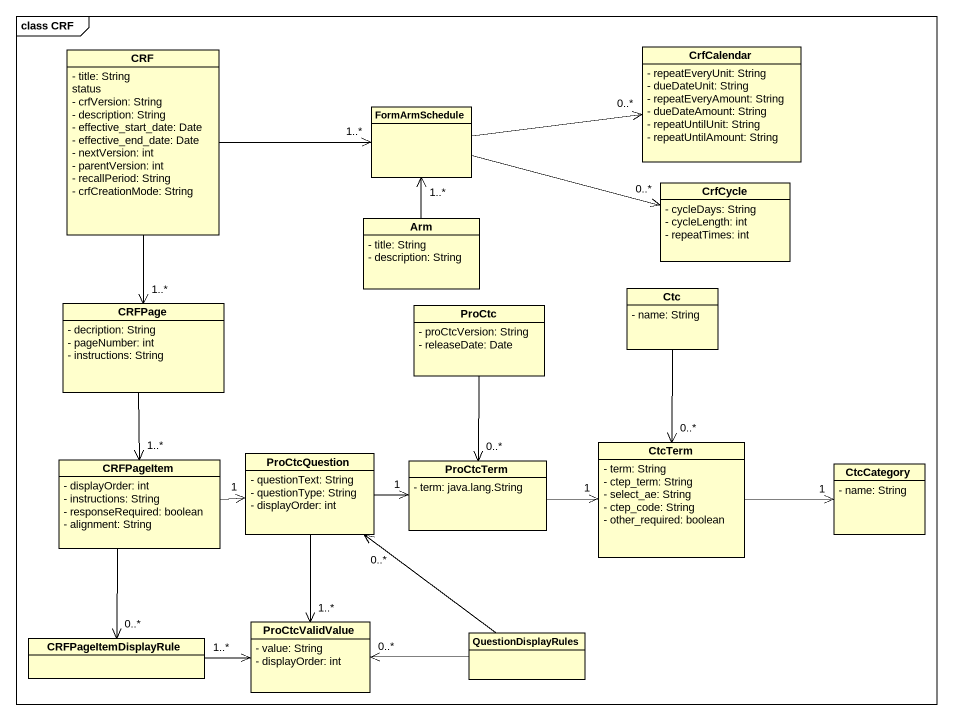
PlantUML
@startuml
mainframe class CRF
hide circle
hide empty members
skinparam classAttributeIconSize 0
class CRF {
  - title: String
  status
  - crfVersion: String
  - description: String
  - effective_start_date: Date
  - effective_end_date: Date
  - nextVersion: int
  - parentVersion: int
  - recallPeriod: String
  - crfCreationMode: String
}
class CrfCalendar {
  - repeatEveryUnit: String
  - dueDateUnit: String
  - repeatEveryAmount: String
  - dueDateAmount: String
  - repeatUntilUnit: String
  - repeatUntilAmount: String
}
class FormArmSchedule
class CrfCycle {
  - cycleDays: String
  - cycleLength: int
  - repeatTimes: int
}
class Arm {
  - title: String
  - description: String
}
class Ctc {
  - name: String
}
class CRFPage {
  - decription: String
  - pageNumber: int
  - instructions: String
}
class ProCtc {
  - proCtcVersion: String
  - releaseDate: Date
}
class CRFPageItem {
  - displayOrder: int
  - instructions: String
  - responseRequired: boolean
  - alignment: String
}
class ProCtcQuestion {
  - questionText: String
  - questionType: String
  - displayOrder: int
}
class ProCtcTerm {
  - term: java.lang.String
}
class CtcTerm {
  - term: String
  - ctep_term: String
  - select_ae: String
  - ctep_code: String
  - other_required: boolean
}
class CtcCategory {
  - name: String
}
class CRFPageItemDisplayRule
class ProCtcValidValue {
  - value: String
  - displayOrder: int
}
class QuestionDisplayRules
CRF -right-> "1..*" FormArmSchedule
CRF --> "1..*" CRFPage
FormArmSchedule -right-> "0..*" CrfCalendar
FormArmSchedule -right-> "0..*" CrfCycle
Arm -up-> "1..*" FormArmSchedule
Ctc --> "0..*" CtcTerm
CRFPage --> "1..*" CRFPageItem
ProCtc --> "0..*" ProCtcTerm
CRFPageItem -right-> "1" ProCtcQuestion
CRFPageItem --> "0..*" CRFPageItemDisplayRule
ProCtcQuestion -right-> "1" ProCtcTerm
ProCtcQuestion --> "1..*" ProCtcValidValue
ProCtcTerm -right-> "1" CtcTerm
CtcTerm -right-> "1" CtcCategory
CRFPageItemDisplayRule "1..*" -right-> ProCtcValidValue
QuestionDisplayRules -up-> "0..*" ProCtcQuestion
QuestionDisplayRules -left-> "0..*" ProCtcValidValue
@enduml
